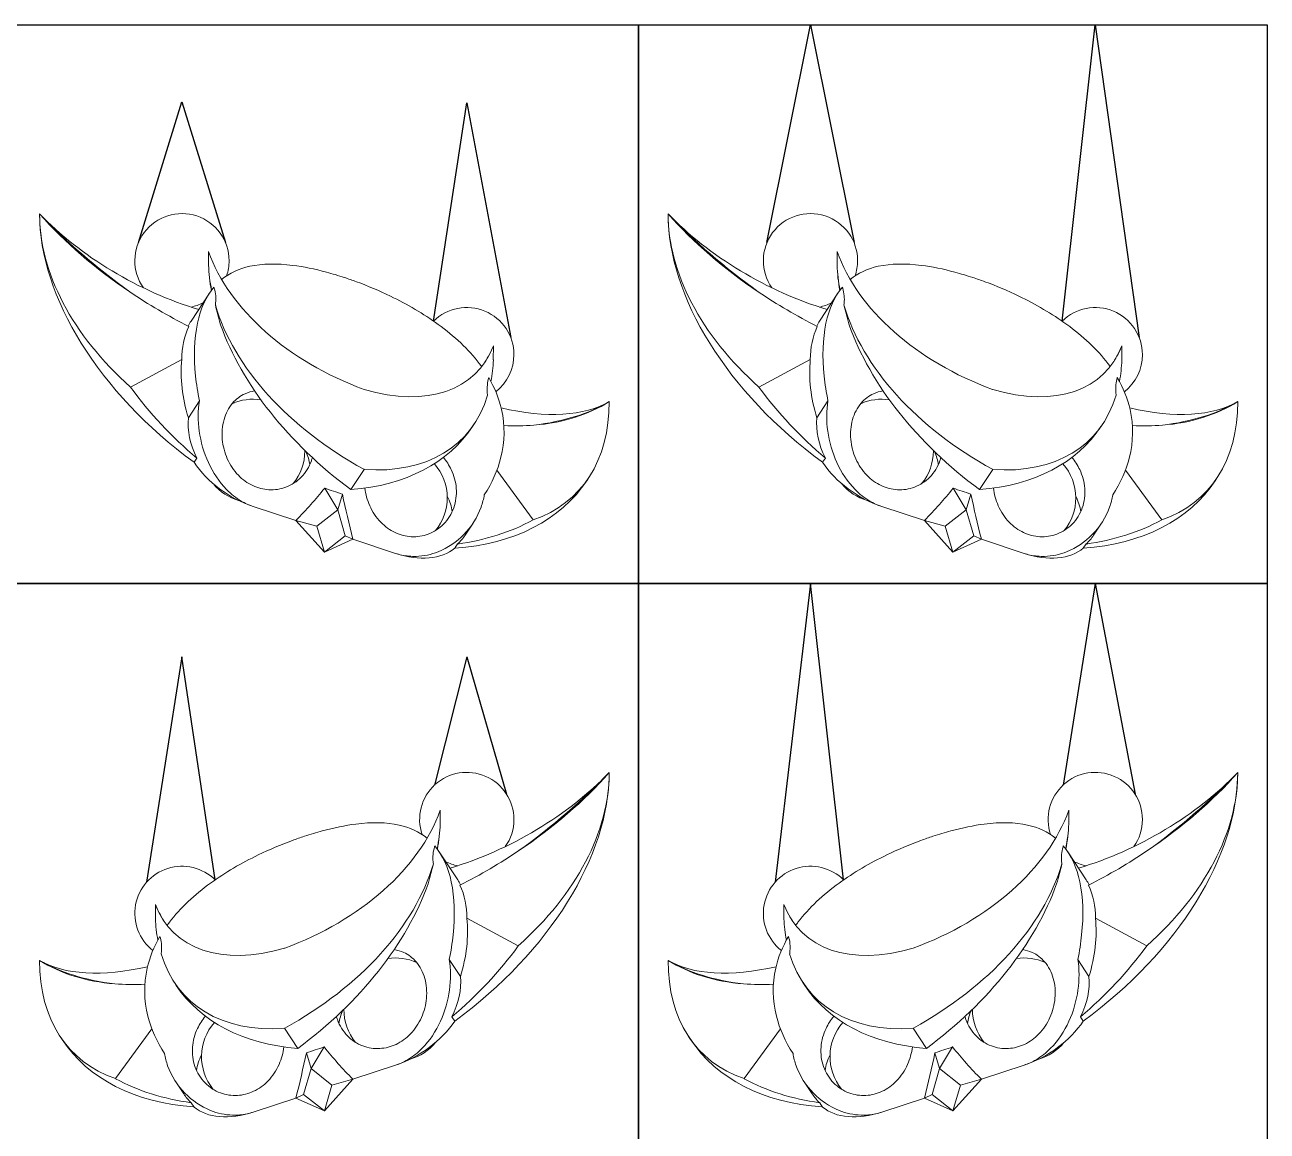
# Model space of a CAD drawing. Header units: inches. Extents: x -100 to 120, y -116 to 15.
# Drawn here: x 2.78 to 42.31, y -97.94 to -62.74 of the extents above; entities that cross this region are included whole.
import ezdxf

# ---------------------------------------------------------------- set-up
doc = ezdxf.new("R2010")
doc.units = ezdxf.units.IN
doc.header["$MEASUREMENT"] = 0

msp = doc.modelspace()

# ---------------------------------------------------------------- linework, layer by layer
for p, q in [((26.393, -69.666), (27.777, -62.737)), ((27.777, -62.737), (29.162, -69.666)), ((35.786, -72.165), (36.84, -62.737)), ((36.84, -62.737), (38.239, -72.689)), ((6.393, -69.666), (7.777, -65.19)), ((7.777, -65.19), (9.162, -69.666)), ((15.786, -72.165), (16.84, -65.216)), ((16.84, -65.216), (18.239, -72.689)), ((27.777, -80.515), (26.652, -90.018)), ((28.832, -89.943), (27.777, -80.515)), ((36.84, -80.515), (35.814, -86.927)), ((36.84, -80.515), (38.108, -87.219)), ((7.777, -82.842), (6.652, -90.018)), ((8.832, -89.943), (7.777, -82.842)), ((16.84, -82.842), (15.814, -86.927)), ((16.84, -82.842), (18.108, -87.219))]:
    msp.add_line(p, q)
at = {"color": 0, "linetype": 'Continuous', "lineweight": 0, "extrusion": (1.34985e-15, 0.707107, 0.707107)}
for p, q in [((8.622, -70.385), (8.623, -69.95)), ((28.622, -70.385), (28.623, -69.95)), ((8.652, -71.274), (8.067, -72.161)), ((28.652, -71.274), (28.067, -72.161)), ((17.686, -72.948), (17.685, -73.399)), ((37.686, -72.948), (37.685, -73.399)), ((6.138, -74.263), (7.772, -73.384)), ((26.138, -74.263), (27.772, -73.384)), ((7.98, -75.238), (8.334, -74.703)), ((27.98, -75.238), (28.334, -74.703)), ((17.083, -75.427), (17.022, -75.521)), ((37.083, -75.427), (37.022, -75.521)), ((8.16, -76.656), (8.25, -76.52)), ((28.16, -76.656), (28.25, -76.52)), ((13.154, -77.527), (13.576, -76.887)), ((17.798, -76.906), (18.955, -78.49)), ((33.154, -77.527), (33.576, -76.887)), ((37.798, -76.906), (38.955, -78.49)), ((12.732, -78.167), (12.318, -77.482)), ((20.721, -77.145), (20.657, -77.242)), ((32.732, -78.167), (32.318, -77.482)), ((40.721, -77.145), (40.657, -77.242)), ((12.882, -77.668), (12.732, -78.167)), ((32.882, -77.668), (32.732, -78.167)), ((11.403, -78.509), (10.043, -78.061)), ((12.067, -78.692), (12.732, -78.167)), ((12.732, -78.167), (12.973, -78.991)), ((31.403, -78.509), (30.043, -78.061)), ((32.067, -78.692), (32.732, -78.167)), ((32.732, -78.167), (32.973, -78.991)), ((12.067, -78.692), (11.403, -78.509)), ((11.403, -78.509), (12.309, -79.515)), ((17.041, -78.589), (16.786, -78.976)), ((32.067, -78.692), (31.403, -78.509)), ((31.403, -78.509), (32.309, -79.515)), ((37.041, -78.589), (36.786, -78.976)), ((12.309, -79.515), (12.067, -78.692)), ((12.973, -78.991), (12.309, -79.515)), ((13.215, -79.107), (12.973, -78.991)), ((32.309, -79.515), (32.067, -78.692)), ((32.973, -78.991), (32.309, -79.515)), ((33.215, -79.107), (32.973, -78.991)), ((12.309, -79.515), (13.215, -79.107)), ((14.575, -79.555), (13.215, -79.107)), ((16.547, -79.255), (16.457, -79.392)), ((32.309, -79.515), (33.215, -79.107)), ((34.575, -79.555), (33.215, -79.107)), ((36.547, -79.255), (36.457, -79.392)), ((15.996, -88.163), (15.995, -87.729)), ((35.996, -88.163), (35.995, -87.729)), ((16.551, -89.939), (15.966, -89.052)), ((36.551, -89.939), (35.966, -89.052)), ((6.932, -90.726), (6.933, -91.177)), ((26.932, -90.726), (26.933, -91.177)), ((18.48, -92.041), (16.846, -91.162)), ((38.48, -92.041), (36.846, -91.162)), ((16.637, -93.016), (16.284, -92.481)), ((36.637, -93.016), (36.284, -92.481)), ((7.596, -93.299), (7.535, -93.205)), ((27.596, -93.299), (27.535, -93.205)), ((16.457, -94.434), (16.367, -94.298)), ((36.457, -94.434), (36.367, -94.298)), ((6.82, -94.684), (5.662, -96.268)), ((11.464, -95.305), (11.042, -94.665)), ((26.82, -94.684), (25.662, -96.268)), ((31.464, -95.305), (31.042, -94.665)), ((3.961, -95.02), (3.897, -94.923)), ((11.886, -95.945), (12.3, -95.26)), ((23.961, -95.02), (23.897, -94.923)), ((31.886, -95.945), (32.3, -95.26)), ((11.736, -95.446), (11.886, -95.945)), ((31.736, -95.446), (31.886, -95.945)), ((11.886, -95.945), (11.644, -96.769)), ((12.551, -96.47), (11.886, -95.945)), ((13.215, -96.287), (14.575, -95.839)), ((31.886, -95.945), (31.644, -96.769)), ((32.551, -96.47), (31.886, -95.945)), ((33.215, -96.287), (34.575, -95.839)), ((7.832, -96.754), (7.577, -96.367)), ((13.215, -96.287), (12.309, -97.293)), ((12.551, -96.47), (13.215, -96.287)), ((27.832, -96.754), (27.577, -96.367)), ((33.215, -96.287), (32.309, -97.293)), ((32.551, -96.47), (33.215, -96.287)), ((11.403, -96.885), (11.644, -96.769)), ((11.644, -96.769), (12.309, -97.293)), ((12.309, -97.293), (12.551, -96.47)), ((31.403, -96.885), (31.644, -96.769)), ((31.644, -96.769), (32.309, -97.293)), ((32.309, -97.293), (32.551, -96.47)), ((8.07, -97.033), (8.16, -97.17)), ((10.043, -97.333), (11.403, -96.885)), ((12.309, -97.293), (11.403, -96.885)), ((28.07, -97.033), (28.16, -97.17)), ((30.043, -97.333), (31.403, -96.885)), ((32.309, -97.293), (31.403, -96.885))]:
    msp.add_line(p, q, dxfattribs=at)
for points in [[(2.309, -62.737), (22.309, -62.737), (22.309, -80.515), (2.309, -80.515)], [(22.309, -62.737), (42.309, -62.737), (42.309, -80.515), (22.309, -80.515)], [(2.309, -80.515), (22.309, -80.515), (22.309, -98.293), (2.309, -98.293)], [(22.309, -80.515), (42.309, -80.515), (42.309, -98.293), (22.309, -98.293)]]:
    msp.add_lwpolyline(points, close=True)
at = {"color": 0, "linetype": 'Continuous', "lineweight": 0}
for centre, radius, start, end in [((7.777, -70.243), 1.5, 0, 215.1191), ((27.777, -70.243), 1.5, 0, 215.1191), ((7.777, -70.243), 1.5, 341.3957, 0), ((27.777, -70.243), 1.5, 341.3957, 0), ((7.777, -70.243), 1.5, 281.0531, 296.4823), ((16.84, -73.231), 1.5, 0, 134.6886), ((27.777, -70.243), 1.5, 281.0531, 296.4823), ((36.84, -73.231), 1.5, 0, 134.6886), ((16.84, -73.231), 1.5, 308.0548, 0), ((36.84, -73.231), 1.5, 308.0548, 0), ((10.043, -76.293), 1.644, 81.4291, 114.0057), ((30.043, -76.293), 1.644, 81.4291, 114.0057), ((10.043, -76.293), 1.644, 320.6893, 0), ((10.043, -76.293), 1.644, 0, 0.4575), ((30.043, -76.293), 1.644, 320.6893, 0), ((30.043, -76.293), 1.644, 0, 0.4575), ((14.575, -77.788), 1.644, 0, 41.3624), ((34.575, -77.788), 1.644, 0, 41.3624), ((10.043, -76.293), 1.644, 219.6095, 253.5841), ((30.043, -76.293), 1.644, 219.6095, 253.5841), ((14.575, -77.788), 1.644, 320.6893, 0), ((34.575, -77.788), 1.644, 320.6893, 0), ((16.84, -88.021), 1.5, 0, 198.6043), ((36.84, -88.021), 1.5, 0, 198.6043), ((16.84, -88.021), 1.5, 324.8809, 0), ((36.84, -88.021), 1.5, 324.8809, 0), ((7.777, -91.009), 1.5, 45.3114, 231.9452), ((16.84, -88.021), 1.5, 243.5177, 258.9469), ((27.777, -91.009), 1.5, 45.3114, 231.9452), ((36.84, -88.021), 1.5, 243.5177, 258.9469), ((14.575, -94.071), 1.644, 65.9943, 98.5709), ((34.575, -94.071), 1.644, 65.9943, 98.5709), ((14.575, -94.071), 1.644, 179.5425, 219.3107), ((34.575, -94.071), 1.644, 179.5425, 219.3107), ((10.043, -95.566), 1.644, 138.6376, 219.3107), ((30.043, -95.566), 1.644, 138.6376, 219.3107), ((14.575, -94.071), 1.644, 286.4159, 320.3905), ((34.575, -94.071), 1.644, 286.4159, 320.3905)]:
    msp.add_arc(centre, radius, start, end, dxfattribs=at)
for centre, major_axis, ratio, start_param, end_param in [((12.309, -71.737), (-8.348, 5.505), 0.640856, 0.399852, 1.4952), ((13.121, -70.506), (-9.619, 3.311), 0.674725, 0.228222, 1.013621), ((7.46, -68.072), (5.487, -3.024), 0.497073, 4.145446, 5.129797), ((11.675, -67.395), (-10.974, 6.047), 0.497073, 1.003854, 1.327743), ((13.121, -65.203), (-12.024, 4.139), 0.674725, 0.871724, 1.195613), ((32.309, -71.737), (-8.348, 5.505), 0.640856, 0.399852, 1.4952), ((33.121, -70.506), (-9.619, 3.311), 0.674725, 0.228222, 1.013621), ((27.46, -68.072), (5.487, -3.024), 0.497073, 4.145446, 5.129797), ((31.675, -67.395), (-10.974, 6.047), 0.497073, 1.003854, 1.327743), ((33.121, -65.203), (-12.024, 4.139), 0.674725, 0.871724, 1.195613), ((15.394, -69.82), (-6.841, 2.273), 0.674824, 0.48292, 1.528392), ((35.394, -69.82), (-6.841, 2.273), 0.674824, 0.48292, 1.528392), ((17.096, -72.97), (7.809, -5.15), 0.640856, 3.573033, 3.690515), ((17.886, -71.772), (-9.044, 3.006), 0.674824, 0.252306, 0.369949), ((37.096, -72.97), (7.809, -5.15), 0.640856, 3.573033, 3.690515), ((37.886, -71.772), (-9.044, 3.006), 0.674824, 0.252306, 0.369949), ((13.121, -65.203), (-12.024, 4.139), 0.674725, 1.195613, 1.370729), ((33.121, -65.203), (-12.024, 4.139), 0.674725, 1.195613, 1.370729), ((17.886, -71.772), (-9.044, 3.006), 0.674824, 0.439846, 1.306666), ((37.886, -71.772), (-9.044, 3.006), 0.674824, 0.439846, 1.306666), ((13.121, -74.336), (5.21, -1.794), 0.674725, 3.080433, 3.369815), ((12.767, -74.873), (4.755, -2.62), 0.497073, 3.102094, 3.170329), ((17.096, -72.97), (7.809, -5.15), 0.640856, 3.846094, 4.628698), ((33.121, -74.336), (5.21, -1.794), 0.674725, 3.080433, 3.369815), ((32.767, -74.873), (4.755, -2.62), 0.497073, 3.102094, 3.170329), ((37.096, -72.97), (7.809, -5.15), 0.640856, 3.846094, 4.628698), ((12.064, -68.713), (5.06, -5.112), 0.564448, 5.493218, 6.536163), ((11.486, -69.59), (5.917, -3.902), 0.640856, 0.0055, 0.134666), ((32.064, -68.713), (5.06, -5.112), 0.564448, 5.493218, 6.536163), ((31.486, -69.59), (5.917, -3.902), 0.640856, 0.0055, 0.134666), ((12.681, -75.003), (4.071, -3.607), 0.770394, 3.651141, 4.045932), ((10.004, -69.173), (6.677, -6.746), 0.564448, 0.372723, 0.482772), ((32.681, -75.003), (4.071, -3.607), 0.770394, 3.651141, 4.045932), ((30.004, -69.173), (6.677, -6.746), 0.564448, 0.372723, 0.482772), ((13.121, -70.506), (-7.516, 6.659), 0.770394, 1.294947, 1.604897), ((33.121, -70.506), (-7.516, 6.659), 0.770394, 1.294947, 1.604897), ((15.084, -70.29), (-5.051, 5.104), 0.564448, 1.825838, 1.826757), ((10.004, -69.173), (6.677, -6.746), 0.564448, 5.714052, 6.58047), ((35.084, -70.29), (-5.051, 5.104), 0.564448, 1.825838, 1.826757), ((30.004, -69.173), (6.677, -6.746), 0.564448, 5.714052, 6.58047), ((10.043, -76.293), (-1.67, 1.101), 0.640856, 5.447395, 5.47382), ((16.523, -71.06), (5.487, -3.024), 0.497073, 5.230395, 6.000037), ((13.121, -70.506), (-7.182, 7.154), 0.567767, 2.870886, 3.656284), ((11.675, -67.395), (-10.974, 6.047), 0.497073, 2.534554, 2.858444), ((13.121, -65.203), (-8.978, 8.942), 0.567767, 2.688893, 3.012783), ((30.043, -76.293), (-1.67, 1.101), 0.640856, 5.447395, 5.47382), ((36.523, -71.06), (5.487, -3.024), 0.497073, 5.230395, 6.000037), ((33.121, -70.506), (-7.182, 7.154), 0.567767, 2.870886, 3.656284), ((31.675, -67.395), (-10.974, 6.047), 0.497073, 2.534554, 2.858444), ((33.121, -65.203), (-8.978, 8.942), 0.567767, 2.688893, 3.012783), ((10.246, -75.986), (-1.879, 1.665), 0.770394, 0.509549, 1.099536), ((13.121, -65.203), (-8.978, 8.942), 0.567767, 2.580446, 2.688893), ((30.246, -75.986), (-1.879, 1.665), 0.770394, 0.509549, 1.099536), ((33.121, -65.203), (-8.978, 8.942), 0.567767, 2.580446, 2.688893), ((9.213, -70.372), (7.808, -5.149), 0.640856, 5.59574, 6.283185), ((29.213, -70.372), (7.808, -5.149), 0.640856, 5.59574, 6.283185), ((10.043, -76.293), (-2.087, 1.376), 0.640856, 0.989839, 1.970648), ((10.043, -76.293), (-1.67, 1.101), 0.640856, 3.651783, 3.927541), ((30.043, -76.293), (-2.087, 1.376), 0.640856, 0.989839, 1.970648), ((30.043, -76.293), (-1.67, 1.101), 0.640856, 3.651783, 3.927541), ((17.151, -72.887), (-6.678, 6.747), 0.564448, 1.604112, 1.605417), ((37.151, -72.887), (-6.678, 6.747), 0.564448, 1.604112, 1.605417), ((12.309, -71.737), (-8.348, 5.505), 0.640856, 2.446096, 3.141593), ((32.309, -71.737), (-8.348, 5.505), 0.640856, 2.446096, 3.141593), ((14.575, -77.788), (-1.67, 1.101), 0.640856, 3.651783, 3.977383), ((34.575, -77.788), (-1.67, 1.101), 0.640856, 3.651783, 3.977383), ((13.121, -70.506), (-7.516, 6.659), 0.770394, 2.555793, 2.865743), ((33.121, -70.506), (-7.516, 6.659), 0.770394, 2.555793, 2.865743), ((14.778, -77.48), (-1.879, 1.665), 0.770394, 3.061154, 3.25129), ((34.778, -77.48), (-1.879, 1.665), 0.770394, 3.061154, 3.25129), ((14.575, -77.788), (2.087, -1.376), 0.640856, 5.112241, 6.093049), ((34.575, -77.788), (2.087, -1.376), 0.640856, 5.112241, 6.093049), ((17.157, -85.85), (-5.487, -3.024), 0.497073, 1.153388, 2.137739), ((12.309, -89.515), (8.348, 5.505), 0.640856, 4.787985, 5.883334), ((11.497, -88.284), (9.619, 3.311), 0.674725, 5.269565, 6.054963), ((12.943, -85.173), (10.974, 6.047), 0.497073, 4.955442, 5.279332), ((11.497, -82.981), (12.024, 4.139), 0.674725, 5.087572, 5.411462), ((37.157, -85.85), (-5.487, -3.024), 0.497073, 1.153388, 2.137739), ((32.309, -89.515), (8.348, 5.505), 0.640856, 4.787985, 5.883334), ((31.497, -88.284), (9.619, 3.311), 0.674725, 5.269565, 6.054963), ((32.943, -85.173), (10.974, 6.047), 0.497073, 4.955442, 5.279332), ((31.497, -82.981), (12.024, 4.139), 0.674725, 5.087572, 5.411462), ((9.224, -87.598), (6.841, 2.273), 0.674824, 4.754794, 5.800265), ((29.224, -87.598), (6.841, 2.273), 0.674824, 4.754794, 5.800265), ((6.732, -89.55), (9.044, 3.006), 0.674824, 5.913236, 6.030879), ((7.522, -90.748), (-7.809, -5.15), 0.640856, 2.59267, 2.710152), ((26.732, -89.55), (9.044, 3.006), 0.674824, 5.913236, 6.030879), ((27.522, -90.748), (-7.809, -5.15), 0.640856, 2.59267, 2.710152), ((11.497, -82.981), (12.024, 4.139), 0.674725, 4.912456, 5.087572), ((31.497, -82.981), (12.024, 4.139), 0.674725, 4.912456, 5.087572), ((6.732, -89.55), (9.044, 3.006), 0.674824, 4.97652, 5.843339), ((26.732, -89.55), (9.044, 3.006), 0.674824, 4.97652, 5.843339), ((7.522, -90.748), (-7.809, -5.15), 0.640856, 1.654487, 2.437092), ((11.851, -92.651), (-4.755, -2.62), 0.497073, 3.112856, 3.181092), ((11.497, -92.114), (-5.21, -1.794), 0.674725, 2.91337, 3.202752), ((27.522, -90.748), (-7.809, -5.15), 0.640856, 1.654487, 2.437092), ((31.851, -92.651), (-4.755, -2.62), 0.497073, 3.112856, 3.181092), ((31.497, -92.114), (-5.21, -1.794), 0.674725, 2.91337, 3.202752), ((12.553, -86.491), (-5.06, -5.112), 0.564448, 6.030207, 7.073152), ((13.132, -87.368), (-5.917, -3.902), 0.640856, 6.148519, 6.277685), ((32.553, -86.491), (-5.06, -5.112), 0.564448, 6.030207, 7.073152), ((33.132, -87.368), (-5.917, -3.902), 0.640856, 6.148519, 6.277685), ((14.614, -86.952), (-6.677, -6.746), 0.564448, 5.800413, 5.910462), ((11.937, -92.781), (-4.071, -3.607), 0.770394, 2.237253, 2.632044), ((34.614, -86.952), (-6.677, -6.746), 0.564448, 5.800413, 5.910462), ((31.937, -92.781), (-4.071, -3.607), 0.770394, 2.237253, 2.632044), ((11.497, -88.284), (7.516, 6.659), 0.770394, 4.678288, 4.988239), ((31.497, -88.284), (7.516, 6.659), 0.770394, 4.678288, 4.988239), ((11.497, -88.284), (7.182, 7.154), 0.567767, 2.626901, 3.412299), ((8.094, -88.838), (-5.487, -3.024), 0.497073, 0.283149, 1.05279), ((12.943, -85.173), (10.974, 6.047), 0.497073, 3.424741, 3.748631), ((11.497, -82.981), (8.978, 8.942), 0.567767, 3.270402, 3.594292), ((14.614, -86.952), (-6.677, -6.746), 0.564448, 5.985901, 6.852318), ((9.534, -88.068), (5.051, 5.104), 0.564448, 4.456428, 4.457347), ((31.497, -88.284), (7.182, 7.154), 0.567767, 2.626901, 3.412299), ((28.094, -88.838), (-5.487, -3.024), 0.497073, 0.283149, 1.05279), ((32.943, -85.173), (10.974, 6.047), 0.497073, 3.424741, 3.748631), ((31.497, -82.981), (8.978, 8.942), 0.567767, 3.270402, 3.594292), ((34.614, -86.952), (-6.677, -6.746), 0.564448, 5.985901, 6.852318), ((29.534, -88.068), (5.051, 5.104), 0.564448, 4.456428, 4.457347), ((14.575, -94.071), (1.67, 1.101), 0.640856, 0.809366, 0.83579), ((34.575, -94.071), (1.67, 1.101), 0.640856, 0.809366, 0.83579), ((11.497, -82.981), (8.978, 8.942), 0.567767, 3.594292, 3.702739), ((14.372, -93.764), (1.879, 1.665), 0.770394, 5.183649, 5.773637), ((31.497, -82.981), (8.978, 8.942), 0.567767, 3.594292, 3.702739), ((34.372, -93.764), (1.879, 1.665), 0.770394, 5.183649, 5.773637), ((15.404, -88.15), (-7.808, -5.149), 0.640856, 0, 0.687445), ((35.404, -88.15), (-7.808, -5.149), 0.640856, 0, 0.687445), ((14.575, -94.071), (1.67, 1.101), 0.640856, 2.355644, 2.631402), ((14.575, -94.071), (2.087, 1.376), 0.640856, 4.312537, 5.293346), ((34.575, -94.071), (1.67, 1.101), 0.640856, 2.355644, 2.631402), ((34.575, -94.071), (2.087, 1.376), 0.640856, 4.312537, 5.293346), ((7.467, -90.665), (6.678, 6.747), 0.564448, 4.677768, 4.679073), ((27.467, -90.665), (6.678, 6.747), 0.564448, 4.677768, 4.679073), ((12.309, -89.515), (8.348, 5.505), 0.640856, 3.141593, 3.837089), ((32.309, -89.515), (8.348, 5.505), 0.640856, 3.141593, 3.837089), ((10.043, -95.566), (1.67, 1.101), 0.640856, 2.305803, 2.631402), ((30.043, -95.566), (1.67, 1.101), 0.640856, 2.305803, 2.631402), ((11.497, -88.284), (7.516, 6.659), 0.770394, 3.417442, 3.727392), ((31.497, -88.284), (7.516, 6.659), 0.770394, 3.417442, 3.727392), ((9.84, -95.258), (1.879, 1.665), 0.770394, 3.031896, 3.222032), ((29.84, -95.258), (1.879, 1.665), 0.770394, 3.031896, 3.222032), ((10.043, -95.566), (-2.087, -1.376), 0.640856, 0.190136, 1.170945), ((30.043, -95.566), (-2.087, -1.376), 0.640856, 0.190136, 1.170945)]:
    msp.add_ellipse(centre, major_axis=major_axis, ratio=ratio, start_param=start_param, end_param=end_param, dxfattribs=at)
for points, knots in [([(9.04, -70.839), (9.289, -70.634), (9.587, -70.496), (10.335, -70.33), (10.797, -70.325), (11.647, -70.433), (12.004, -70.506), (12.562, -70.656), (12.752, -70.713), (12.943, -70.776)], [8.919376, 8.919376, 8.919376, 8.919376, 10.541402, 10.541402, 12.437753, 12.437753, 13.692559, 13.692559, 14.324597, 14.324597, 14.324597, 14.324597]), ([(29.04, -70.839), (29.289, -70.634), (29.587, -70.496), (30.335, -70.33), (30.797, -70.325), (31.647, -70.433), (32.004, -70.506), (32.562, -70.656), (32.752, -70.713), (32.943, -70.776)], [8.919376, 8.919376, 8.919376, 8.919376, 10.541402, 10.541402, 12.437753, 12.437753, 13.692559, 13.692559, 14.324597, 14.324597, 14.324597, 14.324597]), ([(8.334, -74.703), (8.279, -74.435), (8.238, -74.171), (8.148, -73.297), (8.165, -72.727), (8.37, -71.765), (8.544, -71.38), (8.794, -71.083)], [3.565412, 3.565412, 3.565412, 3.565412, 4.42037, 4.42037, 6.444041, 6.444041, 8.346055, 8.346055, 8.346055, 8.346055]), ([(8.794, -71.083), (8.798, -71.094), (8.801, -71.106), (8.85, -71.277), (8.865, -71.434), (8.846, -71.608), (8.843, -71.63), (8.839, -71.651)], [-1.727029, -1.727029, -1.727029, -1.727029, -1.6792943, -1.6792943, -1.0179735, -1.0179735, -0.9239678, -0.9239678, -0.9239678, -0.9239678]), ([(12.943, -70.776), (13.071, -70.818), (13.199, -70.863), (13.691, -71.044), (14.054, -71.198), (14.947, -71.63), (15.463, -71.929), (16.442, -72.639), (16.89, -73.054), (17.265, -73.546), (17.289, -73.58), (17.314, -73.613)], [14.324597, 14.324597, 14.324597, 14.324597, 14.74665, 14.74665, 15.93184, 15.93184, 17.714757, 17.714757, 19.670927, 19.670927, 19.813146, 19.813146, 19.813146, 19.813146]), ([(28.334, -74.703), (28.279, -74.435), (28.238, -74.171), (28.148, -73.297), (28.165, -72.727), (28.37, -71.765), (28.544, -71.38), (28.794, -71.083)], [3.565412, 3.565412, 3.565412, 3.565412, 4.42037, 4.42037, 6.444041, 6.444041, 8.346055, 8.346055, 8.346055, 8.346055]), ([(28.794, -71.083), (28.798, -71.094), (28.801, -71.106), (28.85, -71.277), (28.865, -71.434), (28.846, -71.608), (28.843, -71.63), (28.839, -71.651)], [-1.727029, -1.727029, -1.727029, -1.727029, -1.6792943, -1.6792943, -1.0179735, -1.0179735, -0.9239678, -0.9239678, -0.9239678, -0.9239678]), ([(32.943, -70.776), (33.071, -70.818), (33.199, -70.863), (33.691, -71.044), (34.054, -71.198), (34.947, -71.63), (35.463, -71.929), (36.442, -72.639), (36.89, -73.054), (37.265, -73.546), (37.289, -73.58), (37.314, -73.613)], [14.324597, 14.324597, 14.324597, 14.324597, 14.74665, 14.74665, 15.93184, 15.93184, 17.714757, 17.714757, 19.670927, 19.670927, 19.813146, 19.813146, 19.813146, 19.813146]), ([(17.541, -73.963), (17.729, -74.287), (17.866, -74.625), (18.06, -75.48), (18.052, -75.992), (17.823, -76.914), (17.642, -77.315), (17.397, -77.691)], [20.296545, 20.296545, 20.296545, 20.296545, 21.615876, 21.615876, 23.516474, 23.516474, 25.083093, 25.083093, 25.083093, 25.083093]), ([(17.503, -74.52), (17.488, -74.404), (17.485, -74.294), (17.503, -74.109), (17.518, -74.033), (17.541, -73.963)], [-1.4838967, -1.4838967, -1.4838967, -1.4838967, -1.0188714, -1.0188714, -0.6566766, -0.6566766, -0.6566766, -0.6566766]), ([(37.541, -73.963), (37.729, -74.287), (37.866, -74.625), (38.06, -75.48), (38.052, -75.992), (37.823, -76.914), (37.642, -77.315), (37.397, -77.691)], [20.296545, 20.296545, 20.296545, 20.296545, 21.615876, 21.615876, 23.516474, 23.516474, 25.083093, 25.083093, 25.083093, 25.083093]), ([(37.503, -74.52), (37.488, -74.404), (37.485, -74.294), (37.503, -74.109), (37.518, -74.033), (37.541, -73.963)], [-1.4838967, -1.4838967, -1.4838967, -1.4838967, -1.0188714, -1.0188714, -0.6566766, -0.6566766, -0.6566766, -0.6566766]), ([(10.043, -78.061), (9.911, -78.018), (9.783, -77.96), (9.493, -77.789), (9.338, -77.666), (8.956, -77.28), (8.762, -76.983), (8.472, -76.346), (8.375, -76.007), (8.281, -75.337), (8.282, -75.009), (8.334, -74.703)], [16.342792, 16.342792, 16.342792, 16.342792, 16.780237, 16.780237, 17.384955, 17.384955, 18.43199, 18.43199, 19.47946, 19.47946, 20.510452, 20.510452, 20.510452, 20.510452]), ([(10.089, -74.383), (9.983, -74.4), (9.881, -74.431), (9.633, -74.543), (9.499, -74.645), (9.264, -74.92), (9.171, -75.099), (9.087, -75.398), (9.069, -75.502), (9.051, -75.715), (9.051, -75.823), (9.08, -76.139), (9.133, -76.347), (9.306, -76.738), (9.424, -76.917), (9.705, -77.206), (9.86, -77.319), (10.194, -77.476), (10.368, -77.52), (10.73, -77.54), (10.914, -77.512), (11.27, -77.378), (11.435, -77.269), (11.716, -76.982), (11.826, -76.804), (11.906, -76.575), (11.916, -76.541), (11.926, -76.508)], [-8.690262, -8.690262, -8.690262, -8.690262, -8.315113, -8.315113, -7.711953, -7.711953, -7.021986, -7.021986, -6.67905, -6.67905, -6.340288, -6.340288, -5.695023, -5.695023, -5.057774, -5.057774, -4.47528, -4.47528, -3.910081, -3.910081, -3.309476, -3.309476, -2.659144, -2.659144, -1.973982, -1.973982, -1.858793, -1.858793, -1.858793, -1.858793]), ([(30.043, -78.061), (29.911, -78.018), (29.783, -77.96), (29.493, -77.789), (29.338, -77.666), (28.956, -77.28), (28.762, -76.983), (28.472, -76.346), (28.375, -76.007), (28.281, -75.337), (28.282, -75.009), (28.334, -74.703)], [16.342792, 16.342792, 16.342792, 16.342792, 16.780237, 16.780237, 17.384955, 17.384955, 18.43199, 18.43199, 19.47946, 19.47946, 20.510452, 20.510452, 20.510452, 20.510452]), ([(30.089, -74.383), (29.983, -74.4), (29.881, -74.431), (29.633, -74.543), (29.499, -74.645), (29.264, -74.92), (29.171, -75.099), (29.087, -75.398), (29.069, -75.502), (29.051, -75.715), (29.051, -75.823), (29.08, -76.139), (29.133, -76.347), (29.306, -76.738), (29.424, -76.917), (29.705, -77.206), (29.86, -77.319), (30.194, -77.476), (30.368, -77.52), (30.73, -77.54), (30.914, -77.512), (31.27, -77.378), (31.435, -77.269), (31.716, -76.982), (31.826, -76.804), (31.906, -76.575), (31.916, -76.541), (31.926, -76.508)], [-8.690262, -8.690262, -8.690262, -8.690262, -8.315113, -8.315113, -7.711953, -7.711953, -7.021986, -7.021986, -6.67905, -6.67905, -6.340288, -6.340288, -5.695023, -5.695023, -5.057774, -5.057774, -4.47528, -4.47528, -3.910081, -3.910081, -3.309476, -3.309476, -2.659144, -2.659144, -1.973982, -1.973982, -1.858793, -1.858793, -1.858793, -1.858793]), ([(13.598, -77.478), (13.62, -77.668), (13.672, -77.858), (13.838, -78.232), (13.956, -78.411), (14.236, -78.7), (14.391, -78.813), (14.725, -78.97), (14.899, -79.014), (15.262, -79.035), (15.445, -79.006), (15.801, -78.873), (15.967, -78.763), (16.248, -78.477), (16.357, -78.298), (16.494, -77.908), (16.521, -77.698), (16.49, -77.283), (16.436, -77.081), (16.279, -76.751), (16.196, -76.621), (16.096, -76.502)], [-6.28662, -6.28662, -6.28662, -6.28662, -5.695023, -5.695023, -5.057774, -5.057774, -4.47528, -4.47528, -3.910081, -3.910081, -3.309476, -3.309476, -2.659144, -2.659144, -1.973982, -1.973982, -1.29621, -1.29621, -0.646635, -0.646635, -0.177951, -0.177951, -0.177951, -0.177951]), ([(33.598, -77.478), (33.62, -77.668), (33.672, -77.858), (33.838, -78.232), (33.956, -78.411), (34.236, -78.7), (34.391, -78.813), (34.725, -78.97), (34.899, -79.014), (35.262, -79.035), (35.445, -79.006), (35.801, -78.873), (35.967, -78.763), (36.248, -78.477), (36.357, -78.298), (36.494, -77.908), (36.521, -77.698), (36.49, -77.283), (36.436, -77.081), (36.279, -76.751), (36.196, -76.621), (36.096, -76.502)], [-6.28662, -6.28662, -6.28662, -6.28662, -5.695023, -5.695023, -5.057774, -5.057774, -4.47528, -4.47528, -3.910081, -3.910081, -3.309476, -3.309476, -2.659144, -2.659144, -1.973982, -1.973982, -1.29621, -1.29621, -0.646635, -0.646635, -0.177951, -0.177951, -0.177951, -0.177951]), ([(17.397, -77.691), (17.375, -77.823), (17.341, -77.953), (17.179, -78.406), (16.99, -78.706), (16.516, -79.189), (16.238, -79.38), (15.707, -79.59), (15.47, -79.643), (15.075, -79.655), (14.921, -79.641), (14.703, -79.594), (14.638, -79.576), (14.575, -79.555)], [12.175897, 12.175897, 12.175897, 12.175897, 12.621964, 12.621964, 13.778568, 13.778568, 14.860529, 14.860529, 15.638488, 15.638488, 16.131596, 16.131596, 16.342792, 16.342792, 16.342792, 16.342792]), ([(37.397, -77.691), (37.375, -77.823), (37.341, -77.953), (37.179, -78.406), (36.99, -78.706), (36.516, -79.189), (36.238, -79.38), (35.707, -79.59), (35.47, -79.643), (35.075, -79.655), (34.921, -79.641), (34.703, -79.594), (34.638, -79.576), (34.575, -79.555)], [12.175897, 12.175897, 12.175897, 12.175897, 12.621964, 12.621964, 13.778568, 13.778568, 14.860529, 14.860529, 15.638488, 15.638488, 16.131596, 16.131596, 16.342792, 16.342792, 16.342792, 16.342792]), ([(15.578, -88.617), (15.329, -88.412), (15.03, -88.274), (14.283, -88.108), (13.82, -88.103), (12.971, -88.211), (12.614, -88.284), (12.056, -88.434), (11.866, -88.491), (11.675, -88.554)], [8.919376, 8.919376, 8.919376, 8.919376, 10.541402, 10.541402, 12.437753, 12.437753, 13.692559, 13.692559, 14.324597, 14.324597, 14.324597, 14.324597]), ([(35.578, -88.617), (35.329, -88.412), (35.03, -88.274), (34.283, -88.108), (33.82, -88.103), (32.971, -88.211), (32.614, -88.284), (32.056, -88.434), (31.866, -88.491), (31.675, -88.554)], [8.919376, 8.919376, 8.919376, 8.919376, 10.541402, 10.541402, 12.437753, 12.437753, 13.692559, 13.692559, 14.324597, 14.324597, 14.324597, 14.324597]), ([(11.675, -88.554), (11.547, -88.596), (11.419, -88.641), (10.927, -88.822), (10.564, -88.976), (9.67, -89.408), (9.155, -89.707), (8.176, -90.417), (7.728, -90.832), (7.353, -91.324), (7.328, -91.358), (7.304, -91.391)], [14.324597, 14.324597, 14.324597, 14.324597, 14.74665, 14.74665, 15.93184, 15.93184, 17.714757, 17.714757, 19.670927, 19.670927, 19.813146, 19.813146, 19.813146, 19.813146]), ([(15.823, -88.861), (15.82, -88.872), (15.816, -88.884), (15.768, -89.055), (15.753, -89.212), (15.772, -89.386), (15.775, -89.408), (15.779, -89.429)], [-1.727029, -1.727029, -1.727029, -1.727029, -1.6792943, -1.6792943, -1.0179735, -1.0179735, -0.9239678, -0.9239678, -0.9239678, -0.9239678]), ([(16.284, -92.481), (16.338, -92.213), (16.379, -91.949), (16.47, -91.075), (16.453, -90.505), (16.248, -89.543), (16.073, -89.158), (15.823, -88.861)], [3.565412, 3.565412, 3.565412, 3.565412, 4.42037, 4.42037, 6.444041, 6.444041, 8.346055, 8.346055, 8.346055, 8.346055]), ([(31.675, -88.554), (31.547, -88.596), (31.419, -88.641), (30.927, -88.822), (30.564, -88.976), (29.67, -89.408), (29.155, -89.707), (28.176, -90.417), (27.728, -90.832), (27.353, -91.324), (27.328, -91.358), (27.304, -91.391)], [14.324597, 14.324597, 14.324597, 14.324597, 14.74665, 14.74665, 15.93184, 15.93184, 17.714757, 17.714757, 19.670927, 19.670927, 19.813146, 19.813146, 19.813146, 19.813146]), ([(35.823, -88.861), (35.82, -88.872), (35.816, -88.884), (35.768, -89.055), (35.753, -89.212), (35.772, -89.386), (35.775, -89.408), (35.779, -89.429)], [-1.727029, -1.727029, -1.727029, -1.727029, -1.6792943, -1.6792943, -1.0179735, -1.0179735, -0.9239678, -0.9239678, -0.9239678, -0.9239678]), ([(36.284, -92.481), (36.338, -92.213), (36.379, -91.949), (36.47, -91.075), (36.453, -90.505), (36.248, -89.543), (36.073, -89.158), (35.823, -88.861)], [3.565412, 3.565412, 3.565412, 3.565412, 4.42037, 4.42037, 6.444041, 6.444041, 8.346055, 8.346055, 8.346055, 8.346055]), ([(7.077, -91.741), (6.888, -92.065), (6.751, -92.403), (6.557, -93.258), (6.566, -93.77), (6.795, -94.692), (6.976, -95.093), (7.221, -95.469)], [20.296545, 20.296545, 20.296545, 20.296545, 21.615876, 21.615876, 23.516474, 23.516474, 25.083093, 25.083093, 25.083093, 25.083093]), ([(7.115, -92.298), (7.13, -92.182), (7.133, -92.072), (7.115, -91.887), (7.099, -91.811), (7.077, -91.741)], [-1.4838967, -1.4838967, -1.4838967, -1.4838967, -1.0188714, -1.0188714, -0.6566766, -0.6566766, -0.6566766, -0.6566766]), ([(27.077, -91.741), (26.888, -92.065), (26.751, -92.403), (26.557, -93.258), (26.566, -93.77), (26.795, -94.692), (26.976, -95.093), (27.221, -95.469)], [20.296545, 20.296545, 20.296545, 20.296545, 21.615876, 21.615876, 23.516474, 23.516474, 25.083093, 25.083093, 25.083093, 25.083093]), ([(27.115, -92.298), (27.13, -92.182), (27.133, -92.072), (27.115, -91.887), (27.099, -91.811), (27.077, -91.741)], [-1.4838967, -1.4838967, -1.4838967, -1.4838967, -1.0188714, -1.0188714, -0.6566766, -0.6566766, -0.6566766, -0.6566766]), ([(14.529, -92.161), (14.635, -92.178), (14.737, -92.209), (14.985, -92.321), (15.118, -92.423), (15.354, -92.698), (15.447, -92.877), (15.53, -93.176), (15.549, -93.28), (15.567, -93.493), (15.567, -93.601), (15.538, -93.917), (15.485, -94.125), (15.312, -94.516), (15.193, -94.695), (14.913, -94.984), (14.758, -95.097), (14.424, -95.254), (14.25, -95.298), (13.888, -95.319), (13.704, -95.29), (13.348, -95.157), (13.183, -95.047), (12.902, -94.761), (12.792, -94.582), (12.712, -94.353), (12.701, -94.319), (12.692, -94.286)], [-8.690262, -8.690262, -8.690262, -8.690262, -8.315113, -8.315113, -7.711953, -7.711953, -7.021986, -7.021986, -6.67905, -6.67905, -6.340288, -6.340288, -5.695023, -5.695023, -5.057774, -5.057774, -4.47528, -4.47528, -3.910081, -3.910081, -3.309476, -3.309476, -2.659144, -2.659144, -1.973982, -1.973982, -1.858793, -1.858793, -1.858793, -1.858793]), ([(14.575, -95.839), (14.707, -95.796), (14.834, -95.738), (15.125, -95.567), (15.28, -95.444), (15.662, -95.058), (15.856, -94.761), (16.146, -94.124), (16.242, -93.785), (16.336, -93.115), (16.335, -92.787), (16.284, -92.481)], [16.342792, 16.342792, 16.342792, 16.342792, 16.780237, 16.780237, 17.384955, 17.384955, 18.43199, 18.43199, 19.47946, 19.47946, 20.510452, 20.510452, 20.510452, 20.510452]), ([(34.529, -92.161), (34.635, -92.178), (34.737, -92.209), (34.985, -92.321), (35.118, -92.423), (35.354, -92.698), (35.447, -92.877), (35.53, -93.176), (35.549, -93.28), (35.567, -93.493), (35.567, -93.601), (35.538, -93.917), (35.485, -94.125), (35.312, -94.516), (35.193, -94.695), (34.913, -94.984), (34.758, -95.097), (34.424, -95.254), (34.25, -95.298), (33.888, -95.319), (33.704, -95.29), (33.348, -95.157), (33.183, -95.047), (32.902, -94.761), (32.792, -94.582), (32.712, -94.353), (32.701, -94.319), (32.692, -94.286)], [-8.690262, -8.690262, -8.690262, -8.690262, -8.315113, -8.315113, -7.711953, -7.711953, -7.021986, -7.021986, -6.67905, -6.67905, -6.340288, -6.340288, -5.695023, -5.695023, -5.057774, -5.057774, -4.47528, -4.47528, -3.910081, -3.910081, -3.309476, -3.309476, -2.659144, -2.659144, -1.973982, -1.973982, -1.858793, -1.858793, -1.858793, -1.858793]), ([(34.575, -95.839), (34.707, -95.796), (34.834, -95.738), (35.125, -95.567), (35.28, -95.444), (35.662, -95.058), (35.856, -94.761), (36.146, -94.124), (36.242, -93.785), (36.336, -93.115), (36.335, -92.787), (36.284, -92.481)], [16.342792, 16.342792, 16.342792, 16.342792, 16.780237, 16.780237, 17.384955, 17.384955, 18.43199, 18.43199, 19.47946, 19.47946, 20.510452, 20.510452, 20.510452, 20.510452]), ([(11.02, -95.256), (10.998, -95.446), (10.946, -95.636), (10.78, -96.01), (10.662, -96.189), (10.381, -96.479), (10.226, -96.591), (9.893, -96.748), (9.718, -96.792), (9.356, -96.813), (9.172, -96.784), (8.817, -96.651), (8.651, -96.541), (8.37, -96.255), (8.26, -96.077), (8.124, -95.686), (8.097, -95.476), (8.128, -95.061), (8.182, -94.859), (8.338, -94.529), (8.422, -94.399), (8.522, -94.28)], [-6.28662, -6.28662, -6.28662, -6.28662, -5.695023, -5.695023, -5.057774, -5.057774, -4.47528, -4.47528, -3.910081, -3.910081, -3.309476, -3.309476, -2.659144, -2.659144, -1.973982, -1.973982, -1.29621, -1.29621, -0.646635, -0.646635, -0.177951, -0.177951, -0.177951, -0.177951]), ([(31.02, -95.256), (30.998, -95.446), (30.946, -95.636), (30.78, -96.01), (30.662, -96.189), (30.381, -96.479), (30.226, -96.591), (29.893, -96.748), (29.718, -96.792), (29.356, -96.813), (29.172, -96.784), (28.817, -96.651), (28.651, -96.541), (28.37, -96.255), (28.26, -96.077), (28.124, -95.686), (28.097, -95.476), (28.128, -95.061), (28.182, -94.859), (28.338, -94.529), (28.422, -94.399), (28.522, -94.28)], [-6.28662, -6.28662, -6.28662, -6.28662, -5.695023, -5.695023, -5.057774, -5.057774, -4.47528, -4.47528, -3.910081, -3.910081, -3.309476, -3.309476, -2.659144, -2.659144, -1.973982, -1.973982, -1.29621, -1.29621, -0.646635, -0.646635, -0.177951, -0.177951, -0.177951, -0.177951]), ([(7.221, -95.469), (7.243, -95.601), (7.277, -95.731), (7.438, -96.184), (7.628, -96.484), (8.102, -96.967), (8.38, -97.158), (8.911, -97.368), (9.147, -97.421), (9.543, -97.433), (9.697, -97.419), (9.915, -97.372), (9.979, -97.354), (10.043, -97.333)], [12.175897, 12.175897, 12.175897, 12.175897, 12.621964, 12.621964, 13.778568, 13.778568, 14.860529, 14.860529, 15.638488, 15.638488, 16.131596, 16.131596, 16.342792, 16.342792, 16.342792, 16.342792]), ([(27.221, -95.469), (27.243, -95.601), (27.277, -95.731), (27.438, -96.184), (27.628, -96.484), (28.102, -96.967), (28.38, -97.158), (28.911, -97.368), (29.147, -97.421), (29.543, -97.433), (29.697, -97.419), (29.915, -97.372), (29.979, -97.354), (30.043, -97.333)], [12.175897, 12.175897, 12.175897, 12.175897, 12.621964, 12.621964, 13.778568, 13.778568, 14.860529, 14.860529, 15.638488, 15.638488, 16.131596, 16.131596, 16.342792, 16.342792, 16.342792, 16.342792])]:
    msp.add_open_spline(points, degree=3, knots=knots, dxfattribs=at)
for points in [[(8.839, -71.651), (8.889, -71.856), (8.945, -72.068), (9.008, -72.287)], [(28.839, -71.651), (28.889, -71.856), (28.945, -72.068), (29.008, -72.287)], [(11.403, -78.509), (11.73, -78.176), (12.036, -77.833), (12.318, -77.482)], [(12.318, -77.482), (12.506, -77.544), (12.694, -77.606), (12.882, -77.668)], [(31.403, -78.509), (31.73, -78.176), (32.036, -77.833), (32.318, -77.482)], [(32.318, -77.482), (32.506, -77.544), (32.694, -77.606), (32.882, -77.668)], [(12.882, -77.668), (12.984, -78.145), (13.096, -78.626), (13.215, -79.107)], [(32.882, -77.668), (32.984, -78.145), (33.096, -78.626), (33.215, -79.107)], [(15.779, -89.429), (15.729, -89.634), (15.672, -89.846), (15.61, -90.065)], [(35.779, -89.429), (35.729, -89.634), (35.672, -89.846), (35.61, -90.065)], [(12.3, -95.26), (12.112, -95.322), (11.924, -95.384), (11.736, -95.446)], [(13.215, -96.287), (12.888, -95.954), (12.581, -95.611), (12.3, -95.26)], [(32.3, -95.26), (32.112, -95.322), (31.924, -95.384), (31.736, -95.446)], [(33.215, -96.287), (32.888, -95.954), (32.581, -95.611), (32.3, -95.26)], [(11.736, -95.446), (11.633, -95.923), (11.522, -96.404), (11.403, -96.885)], [(31.736, -95.446), (31.633, -95.923), (31.522, -96.404), (31.403, -96.885)]]:
    msp.add_open_spline(points, degree=3, dxfattribs=at)

doc.saveas('drawing.dxf')
